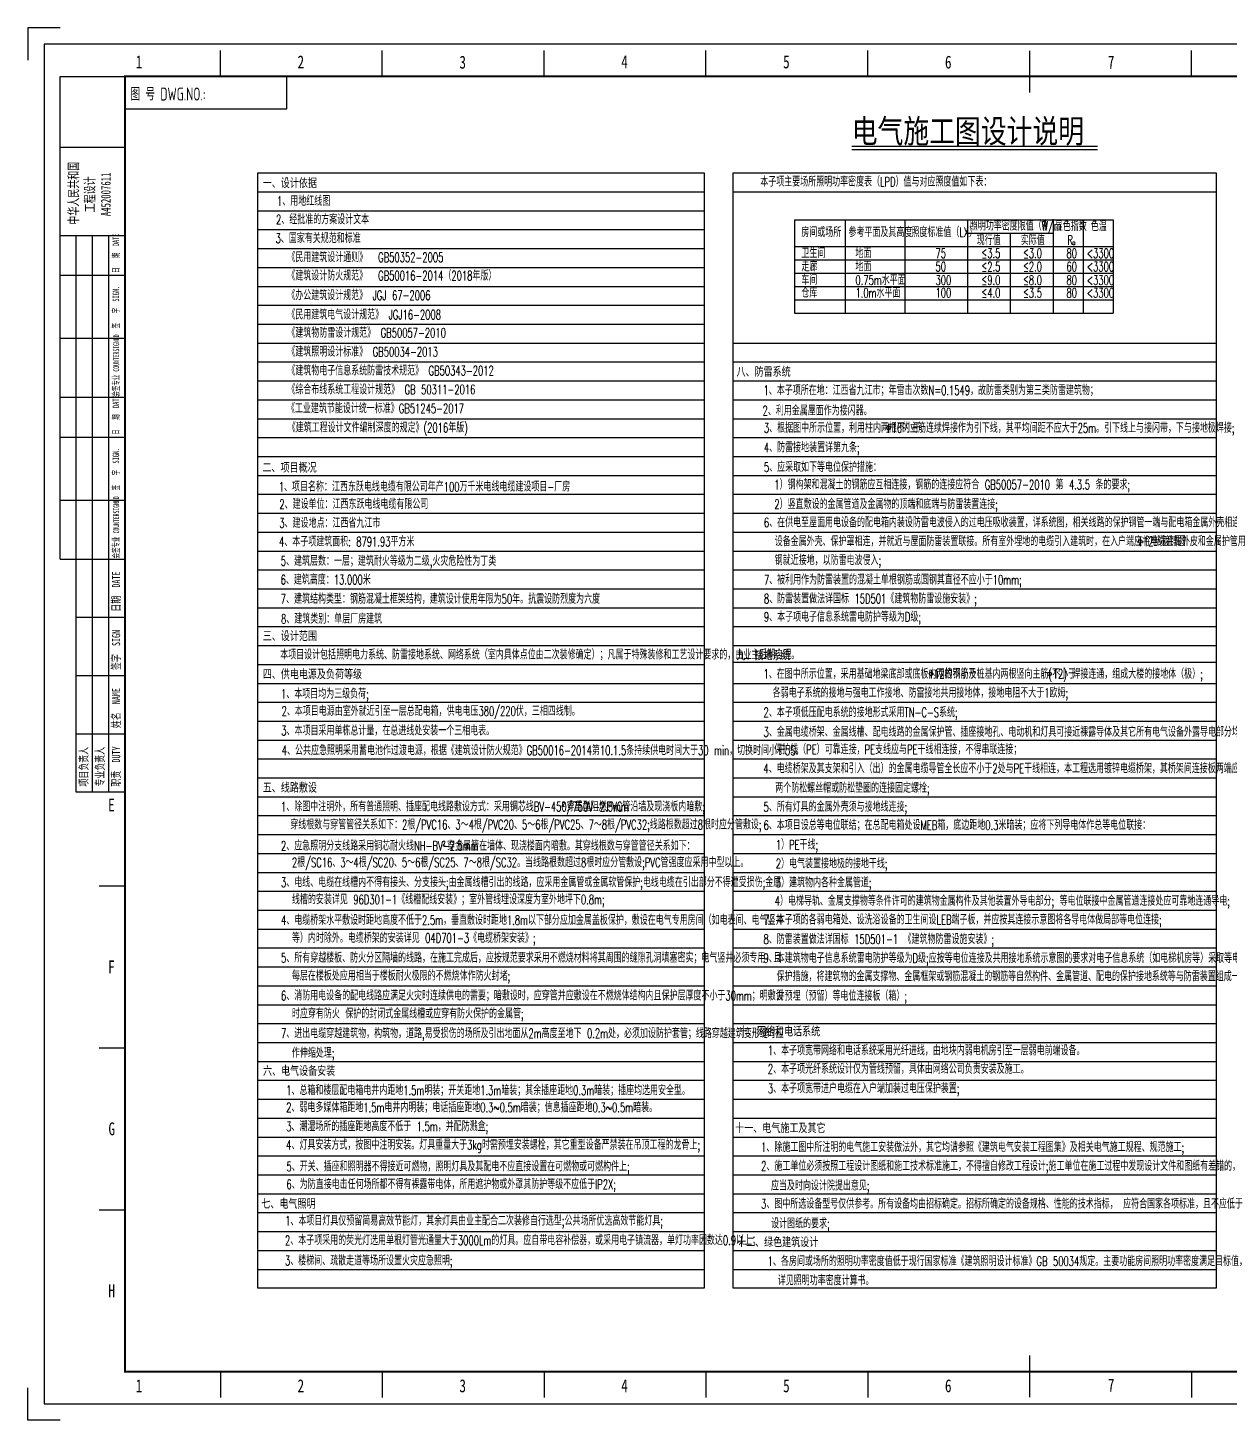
# Model space of a CAD drawing. Extents: x 7651907 to 8255021, y -2490714 to -1144618.
# Drawn here: x 7814037 to 7871296, y -1431959 to -1365673 of the extents above; entities that cross this region are included whole.
import ezdxf

# ---------------------------------------------------------------- set-up
doc = ezdxf.new("R2010")
doc.units = 0
doc.header["$LTSCALE"] = 1000
doc.layers.get('0').update_dxf_attribs({"linetype": 'CONTINUOUS'})
for name, color, linetype in [('DIM_SYMB', 3, 'CONTINUOUS'), ('PUB_TEXT', 7, 'CONTINUOUS'), ('屋顶', 251, 'CONTINUOUS'), ('电气文字', 7, 'CONTINUOUS'), ('页面分格线', 251, 'CONTINUOUS')]:
    doc.layers.add(name, color=color, linetype=linetype)
doc.styles.add('-黑体', font='simhei.ttf', dxfattribs={"width": 0.8})
doc.styles.get("Standard").update_dxf_attribs({"font": 'txt.shx', "width": 0.7, "bigfont": 'TSSDCHN.shx'})
doc.styles.add('图框字体', font='simhei.ttf')
doc.styles.add('宋体', font='', dxfattribs={"width": 0.8})
doc.styles.add('电气', font='gbenor.shx', dxfattribs={"bigfont": 'gbcbig.shx'})
doc.styles.get('宋体').set_extended_font_data('SimSun')

# ---------------------------------------------------------------- blocks, each defined once
blk = doc.blocks.new('会签栏')
at = {"color": 0}
for p, q in [((-20.02, -149.07), (-20.02, 0)), ((-20.02, 0), (0, 0)), ((0, -221.07), (0, 0)), ((-20.02, -21.88), (0, -21.88)), ((-20.02, -49.09), (0, -49.09)), ((-15.02, -221.07), (-15.02, -49.09)), ((-10.01, -221.07), (-10.01, -49.09)), ((-5.01, -221.07), (-5.01, -49.09)), ((-20.02, -61.41), (0, -61.41)), ((-20.02, -80.86), (0, -80.86)), ((-20.02, -99.08), (0, -99.08)), ((-20.02, -111.4), (0, -111.4)), ((-20.02, -130.84), (0, -130.84)), ((-20.02, -149.07), (0, -149.07)), ((-15.02, -167.04), (0, -167.04)), ((-15.02, -185.07), (0, -185.07)), ((-15.02, -203.04), (0, -203.04)), ((0, -221.07), (-15.02, -221.07))]:
    blk.add_line(p, q, dxfattribs=at)
at = {"attachment_point": 1, "rotation": 90, "style": '图框字体'}
for s, insert, char_height, width in [('{\\fFangSong|b0|i0|c134|p49;\\W2.8371; \\W0.66;中华人民共和国\\P{\\W3.37845; }  工程设计\\P{\\W1.47314; }    A452007611}', (-17.41, -51.56), 3, 31.7979), ('{\\fFangSong|b0|i0|c134|p49;\\W0.6;日   期  DATE}', (-3.8, -60.69), 2, 13.4573), ('{\\fFangSong|b0|i0|c134|p49;\\W0.6;签   字  SIGN.}', (-3.8, -77.83), 2, 13.4573), ('{\\fFangSong|b0|i0|c134|p49;\\W0.6;会签专业 \\H0.9x;COUNTERSIGNED}', (-3.8, -98.86), 2, 18.2246), ('{\\fFangSong|b0|i0|c134|p49;\\W0.6;日   期  DATE}', (-3.8, -110.68), 2, 13.4573), ('{\\fFangSong|b0|i0|c134|p49;\\W0.6;签   字  SIGN.}', (-3.8, -127.82), 2, 13.4573), ('{\\fFangSong|b0|i0|c134|p49;\\W0.6;会签专业 \\H0.9x;COUNTERSIGNED}', (-3.8, -148.85), 2, 18.2246), ('{\\fFangSong|b0|i0|c134|p49;\\W0.7;日期  DATE}', (-3.98, -165.29), 2.5, 16.8773), ('{\\fFangSong|b0|i0|c134|p49;\\W0.7;签字  SIGN}', (-3.98, -183.32), 2.5, 16.8773), ('{\\fFangSong|b0|i0|c134|p49;\\W0.7;姓名  NAME}', (-3.98, -201.29), 2.5, 16.8773), ('{\\fFangSong|b0|i0|c134|p49;\\W0.7;项目负责人}', (-13.99, -219.32), 2.5, 16.8773), ('{\\fFangSong|b0|i0|c134|p49;\\W0.7;专业负责人}', (-8.98, -219.32), 2.5, 16.8773), ('{\\fFangSong|b0|i0|c134|p49;\\W0.7;职责  DUTY}', (-3.98, -219.32), 2.5, 16.8773)]:
    blk.add_mtext(s, dxfattribs=dict(at, insert=insert, char_height=char_height, width=width))
blk = doc.blocks.new('图号栏')
at = {"color": 0}
blk.add_lwpolyline([(0, -10), (50, -10), (50, 0), (0, 0)], close=True, dxfattribs=at)
at = {"layer": '电气文字', "style": '电气', "width": 0.75}
blk.add_text('图 号 DWG.NO.: ', height=4, dxfattribs=at).set_placement((1.69, -7.45))
blk = doc.blocks.new('A2-H')
at = {"color": 0}
for p, q in [((54.5, 410), (54.5, 418)), ((104.5, 410), (104.5, 418)), ((154.5, 410), (154.5, 418)), ((204.5, 410), (204.5, 418)), ((254.5, 410), (254.5, 418)), ((354.5, 410), (354.5, 418)), ((17, 160), (25, 160)), ((17, 110), (25, 110)), ((17, 60), (25, 60)), ((54.5, 10), (54.5, 2)), ((104.5, 10), (104.5, 2)), ((154.5, 10), (154.5, 2)), ((204.5, 10), (204.5, 2)), ((254.5, 10), (254.5, 2)), ((354.5, 10), (354.5, 2))]:
    blk.add_line(p, q, dxfattribs=at)
for points in [[(5, 425), (-5, 425), (-5, 415)], [(5, -5), (-5, -5), (-5, 5)]]:
    blk.add_lwpolyline(points, dxfattribs=at)
blk.add_lwpolyline([(0, 0), (594, 0), (594, 420), (0, 420)], close=True, dxfattribs=at)
at = {"color": 0, "const_width": 0.4}
for points in [[(304.5, 405), (304.5, 418)], [(304.5, 15), (304.5, 2)]]:
    blk.add_lwpolyline(points, dxfattribs=at)
at = {"color": 0, "const_width": 0.6}
blk.add_lwpolyline([(25, 10), (584, 10), (584, 410), (25, 410)], close=True, dxfattribs=at)
at = {"color": 0}
for name in ['会签栏', '图号栏']:
    blk.add_blockref(name, (25, 410), dxfattribs=at)
at = {"style": '图框字体', "width": 0.75}
for s, p in [('1', (28.32, 412.51)), ('2', (78.32, 412.47)), ('3', (128.32, 412.4)), ('4', (178.32, 412.51)), ('5', (228.32, 412.49)), ('6', (278.32, 412.42)), ('7', (328.64, 412.42)), ('E', (19.79, 182.98)), ('F', (19.81, 132.98)), ('G', (19.91, 82.98)), ('H', (19.88, 32.98)), ('1', (28.32, 3.62)), ('2', (78.32, 3.62)), ('3', (128.32, 3.62)), ('4', (178.32, 3.62)), ('5', (228.32, 3.62)), ('6', (278.32, 3.62)), ('7', (328.64, 3.78))]:
    blk.add_text(s, height=4, dxfattribs=at).set_placement(p)

msp = doc.modelspace()

# ---------------------------------------------------------------- linework, layer by layer
at = {"layer": 'DIM_SYMB', "const_width": 70}
msp.add_lwpolyline([(7853273.9, -1371317), (7864981.5, -1371317)], dxfattribs=at)
at = {"layer": 'DIM_SYMB'}
msp.add_lwpolyline([(7853273.9, -1371457), (7864981.5, -1371457)], dxfattribs=at)
at = {"layer": 'PUB_TEXT'}
for p, q in [((7855019.7, -1384518.4), (7855019.7, -1384945.9)), ((7867009.5, -1389918.4), (7867009.5, -1390345.9)), ((7857050, -1396229.9), (7857050, -1396657.4)), ((7862697.5, -1396229.9), (7862697.5, -1396657.4))]:
    msp.add_line(p, q, dxfattribs=at)
for centre in [(7855019.7, -1384720.9), (7867009.5, -1390120.9), (7857050, -1396432.4), (7862697.5, -1396432.4)]:
    msp.add_circle(centre, 87.8, dxfattribs=at)
at = {"layer": '屋顶', "color": 1}
for p, q in [((7850540.8, -1374818.1), (7850540.8, -1379252.4)), ((7850540.8, -1374818.1), (7865724.6, -1374818.1)), ((7852955.5, -1374818.1), (7852955.5, -1379252.4)), ((7855803.3, -1374818.1), (7855803.3, -1379252.4)), ((7858784.2, -1374818.1), (7858784.2, -1379252.4)), ((7862866.5, -1374818.1), (7862866.5, -1379252.4)), ((7864297.4, -1374818.1), (7864297.4, -1379252.4)), ((7865724.6, -1374818.1), (7865724.6, -1379252.4)), ((7850540.8, -1376085.1), (7865724.6, -1376085.1)), ((7858784.2, -1375451.6), (7862866.5, -1375451.6)), ((7860825.3, -1375451.6), (7860825.3, -1379252.4)), ((7850540.8, -1376718.5), (7865724.6, -1376718.5)), ((7850540.8, -1377352), (7865724.6, -1377352)), ((7850540.8, -1377985.4), (7865724.6, -1377985.4)), ((7850540.8, -1378618.9), (7865724.6, -1378618.9)), ((7850540.8, -1379252.4), (7865724.6, -1379252.4))]:
    msp.add_line(p, q, dxfattribs=at)
at = {"layer": '页面分格线', "color": 0}
msp.add_line((7847627.7, -1372579.8), (7870627.7, -1372579.8), dxfattribs=at)
at = {"layer": '页面分格线'}
for p, q in [((7824994, -1373479.8), (7846238.9, -1373479.8)), ((7847627.7, -1373479.8), (7870627.7, -1373479.8)), ((7824994, -1374379.8), (7846238.9, -1374379.8)), ((7824994, -1375279.8), (7846238.9, -1375279.8)), ((7824994, -1376179.8), (7846238.9, -1376179.8)), ((7824994, -1377079.8), (7846238.9, -1377079.8)), ((7824994, -1377979.8), (7846238.9, -1377979.8)), ((7824994, -1378879.8), (7846238.9, -1378879.8)), ((7824994, -1379779.8), (7846238.9, -1379779.8)), ((7824994, -1380679.8), (7846238.9, -1380679.8)), ((7847627.7, -1380679.8), (7870627.7, -1380679.8)), ((7824994, -1381579.8), (7846238.9, -1381579.8)), ((7847627.7, -1381579.8), (7870627.7, -1381579.8)), ((7824994, -1382479.8), (7846238.9, -1382479.8)), ((7847627.7, -1382479.8), (7870627.7, -1382479.8)), ((7824994, -1383379.8), (7846238.9, -1383379.8)), ((7847627.7, -1383379.8), (7870627.7, -1383379.8)), ((7824994, -1384279.8), (7846238.9, -1384279.8)), ((7847627.7, -1384279.8), (7870627.7, -1384279.8)), ((7824994, -1385179.8), (7846238.9, -1385179.8)), ((7847627.7, -1385179.8), (7870627.7, -1385179.8)), ((7824994, -1386079.8), (7846238.9, -1386079.8)), ((7847627.7, -1386079.8), (7870627.7, -1386079.8)), ((7824994, -1386979.8), (7846238.9, -1386979.8)), ((7847627.7, -1386979.8), (7870627.7, -1386979.8)), ((7824994, -1387879.8), (7846238.9, -1387879.8)), ((7847627.7, -1387879.8), (7870627.7, -1387879.8)), ((7824994, -1388779.8), (7846238.9, -1388779.8)), ((7847627.7, -1388779.8), (7870627.7, -1388779.8)), ((7824994, -1389679.8), (7846238.9, -1389679.8)), ((7847627.7, -1389679.8), (7870627.7, -1389679.8)), ((7824994, -1390579.8), (7846238.9, -1390579.8)), ((7847627.7, -1390579.8), (7870627.7, -1390579.8)), ((7824994, -1391479.8), (7846238.9, -1391479.8)), ((7847627.7, -1391479.8), (7870627.7, -1391479.8)), ((7824994, -1392379.8), (7846238.9, -1392379.8)), ((7847627.7, -1392379.8), (7870627.7, -1392379.8)), ((7824994, -1393279.8), (7846238.9, -1393279.8)), ((7847627.7, -1393279.8), (7870627.7, -1393279.8)), ((7824994, -1394179.8), (7846238.9, -1394179.8)), ((7847627.7, -1394179.8), (7870627.7, -1394179.8)), ((7824994, -1395079.8), (7846238.9, -1395079.8)), ((7847627.7, -1395079.8), (7870627.7, -1395079.8)), ((7824994, -1395979.8), (7846238.9, -1395979.8)), ((7847627.7, -1395879.8), (7870627.7, -1395879.8)), ((7824994, -1396879.8), (7846238.9, -1396879.8)), ((7847627.7, -1396879.8), (7870627.7, -1396879.8)), ((7824994, -1397779.8), (7846238.9, -1397779.8)), ((7847627.7, -1397779.8), (7870627.7, -1397779.8)), ((7824994, -1398679.8), (7846238.9, -1398679.8)), ((7847627.7, -1398679.8), (7870627.7, -1398679.8)), ((7824994, -1399579.8), (7846238.9, -1399579.8)), ((7847627.7, -1399579.8), (7870627.7, -1399579.8)), ((7847627.7, -1399579.8), (7870627.7, -1399579.8)), ((7824994, -1400479.8), (7846238.9, -1400479.8)), ((7847627.7, -1400479.8), (7870627.7, -1400479.8)), ((7824994, -1401379.8), (7846238.9, -1401379.8)), ((7847627.7, -1401379.8), (7870627.7, -1401379.8)), ((7824994, -1402279.8), (7846238.9, -1402279.8)), ((7847627.7, -1402279.8), (7870627.7, -1402279.8)), ((7824994, -1403179.8), (7846238.9, -1403179.8)), ((7847627.7, -1403179.8), (7870627.7, -1403179.8)), ((7824994, -1404079.8), (7846238.9, -1404079.8)), ((7847627.7, -1404079.8), (7870627.7, -1404079.8)), ((7824994, -1404979.8), (7846238.9, -1404979.8)), ((7847627.7, -1404979.8), (7870627.7, -1404979.8)), ((7824994, -1405879.8), (7846238.9, -1405879.8)), ((7847627.7, -1405879.8), (7870627.7, -1405879.8)), ((7824994, -1406779.8), (7846238.9, -1406779.8)), ((7847627.7, -1406779.8), (7870627.7, -1406779.8)), ((7824994, -1407679.8), (7846238.9, -1407679.8)), ((7847627.7, -1407679.8), (7870627.7, -1407679.8)), ((7824994, -1408579.8), (7846238.9, -1408579.8)), ((7847627.7, -1408579.8), (7870627.7, -1408579.8)), ((7824994, -1409479.8), (7846238.9, -1409479.8)), ((7847627.7, -1409479.8), (7870627.7, -1409479.8)), ((7824994, -1410379.8), (7846238.9, -1410379.8)), ((7847627.7, -1410379.8), (7870627.7, -1410379.8)), ((7824994, -1411279.8), (7846238.9, -1411279.8)), ((7847627.7, -1411279.8), (7870627.7, -1411279.8)), ((7824994, -1412179.8), (7846238.9, -1412179.8)), ((7847627.7, -1412179.8), (7870627.7, -1412179.8)), ((7824994, -1413079.8), (7846238.9, -1413079.8)), ((7847627.7, -1413079.8), (7870627.7, -1413079.8)), ((7824994, -1413979.8), (7846238.9, -1413979.8)), ((7847627.7, -1413979.8), (7870627.7, -1413979.8)), ((7824994, -1414879.8), (7846238.9, -1414879.8)), ((7847627.7, -1414879.8), (7870627.7, -1414879.8)), ((7824994, -1415779.8), (7846238.9, -1415779.8)), ((7847627.7, -1415779.8), (7870627.7, -1415779.8)), ((7824994, -1416679.8), (7846238.9, -1416679.8)), ((7847627.7, -1416679.8), (7870627.7, -1416679.8)), ((7824994, -1417579.8), (7846238.9, -1417579.8)), ((7847627.7, -1417579.8), (7870627.7, -1417579.8)), ((7824994, -1418479.8), (7846238.9, -1418479.8)), ((7847627.7, -1418479.8), (7870627.7, -1418479.8)), ((7824994, -1419379.8), (7846238.9, -1419379.8)), ((7847627.7, -1419379.8), (7870627.7, -1419379.8)), ((7824994, -1420279.8), (7846238.9, -1420279.8)), ((7847627.7, -1420279.8), (7870627.7, -1420279.8)), ((7824994, -1421179.8), (7846238.9, -1421179.8)), ((7847627.7, -1421179.8), (7870627.7, -1421179.8)), ((7824994, -1422079.8), (7846238.9, -1422079.8)), ((7847627.7, -1422079.8), (7870627.7, -1422079.8)), ((7824994, -1422979.8), (7846238.9, -1422979.8)), ((7847627.7, -1422979.8), (7870627.7, -1422979.8)), ((7847627.7, -1422979.8), (7870627.7, -1422979.8)), ((7824994, -1423879.8), (7846238.9, -1423879.8)), ((7847627.7, -1423879.8), (7870627.7, -1423879.8)), ((7824994, -1424779.8), (7846238.9, -1424779.8)), ((7847627.7, -1424779.8), (7870627.7, -1424779.8))]:
    msp.add_line(p, q, dxfattribs=at)
at = {"layer": '页面分格线', "color": 0}
for points in [[(7846238.9, -1372579.8), (7846238.9, -1425679.8), (7824994, -1425679.8)], [(7824994, -1425679.8), (7824994, -1372579.8), (7846238.9, -1372579.8)], [(7870627.7, -1372579.8), (7870627.7, -1425679.8), (7847627.7, -1425679.8), (7847627.7, -1372579.8)]]:
    msp.add_lwpolyline(points, dxfattribs=at)

# ---------------------------------------------------------------- block references
at = {"color": 0, "xscale": 154.154, "yscale": 154.154, "zscale": 154.154}
msp.add_blockref('A2-H', (7814808, -1431188.1), dxfattribs=at)

# ---------------------------------------------------------------- texts
at = {"layer": 'DIM_SYMB', "color": 7, "style": '-黑体', "width": 0.8}
msp.add_text('电气施工图设计说明', height=1126.58, dxfattribs=at).set_placement((7853273.9, -1371151.7))
at = {"layer": 'PUB_TEXT', "width": 0.65}
for s, height, p in [('本子项主要场所照明功率密度表（LPD）值与对应照度值如下表：', 450, (7848916.8, -1373225.3)), ('1、用地红线图', 450, (7825903.9, -1374143.6)), ('2、经批准的方案设计文本', 450, (7825855.8, -1375021.9)), ('3、国家有关规范和标准', 450, (7825835.8, -1375917.9)), ('《民用建筑设计通则》  GB50352-2005', 450, (7826395, -1376824.5)), ('《建筑设计防火规范》  GB50016-2014（2018年版）', 450, (7826393.9, -1377697.9)), ('《办公建筑设计规范》 JGJ 67-2006', 450, (7826393.3, -1378631.8)), ('《民用建筑电气设计规范》 JGJ16-2008', 450, (7826395, -1379552.9)), ('《建筑物防雷设计规范》 GB50057-2010', 450, (7826395, -1380419.6)), ('《建筑照明设计标准》 GB50034-2013', 450, (7826395, -1381319.6)), ('《建筑物电子信息系统防雷技术规范》 GB50343-2012', 450, (7826395, -1382219.6)), ('《综合布线系统工程设计规范》 GB 50311-2016', 450, (7826395, -1383119.6)), ('1、本子项所在地：江西省九江市；年雷击次数N=0.1549，故防雷类别为第三类防雷建筑物；', 450, (7849073.7, -1383153.8)), ('《工业建筑节能设计统一标准》GB51245-2017', 450, (7826377.8, -1384016.8)), ('2、利用金属屋面作为接闪器。', 450, (7849027.6, -1384124.4)), ('《建筑工程设计文件编制深度的规定》(2016年版)', 450, (7826415.8, -1384931.2)), ('3、根据图中所示位置，利用柱内两根不小于', 450, (7849091, -1384945.9)), ('16的主筋连续焊接作为引下线，其平均间距不应大于25m。引下线上与接闪带，下与接地极焊接;', 450, (7855166, -1384945.9)), ('4、防雷接地装置详第九条;', 450, (7849091, -1385875.1)), ('5、应采取如下等电位保护措施：', 450, (7849091, -1386809.7)), ('1、项目名称：江西东跃电线电缆有限公司年产100万千米电线电缆建设项目-厂房', 450, (7825987.8, -1387745.1)), ('1）钢构架和混凝土的钢筋应互相连接，钢筋的连接应符合 GB50057-2010 第 4.3.5 条的要求;', 450, (7849589.8, -1387645.9)), ('2、建设单位：江西东跃电线电缆有限公司', 450, (7826016.2, -1388574.6)), ('2）竖直敷设的金属管道及金属物的顶端和底端与防雷装置连接;', 450, (7849589.8, -1388575.1)), ('3、建设地点：江西省九江市', 450, (7826013.6, -1389472.1)), ('6、在供电至屋面用电设备的配电箱内装设防雷电波侵入的过电压吸收装置，详系统图，相关线路的保护钢管一端与配电箱金属外壳相连，另一端与用电', 450, (7849091, -1389445.9)), ('4、本子项建筑面积: 8791.93平方米', 450, (7825999.7, -1390359.8)), ('设备金属外壳、保护罩相连，并就近与屋面防雷装置联接。所有室外埋地的电缆引入建筑时，在入户端应将电缆金属外皮和金属护管用', 450, (7849605.7, -1390345.9)), ('12热镀锌圆', 450, (7867155.7, -1390345.9)), ('5、建筑层数：一层；建筑耐火等级为二级,火灾危险性为丁类', 450, (7826083.5, -1391282.1)), ('钢就近接地，以防雷电波侵入;', 450, (7849605.7, -1391245.9)), ('6、建筑高度：13.000米', 450, (7826075.5, -1392171.3)), ('7、被利用作为防雷装置的混凝土单根钢筋或圆钢其直径不应小于10mm;', 450, (7849091, -1392175.1)), ('7、建筑结构类型：钢筋混凝土框架结构，建筑设计使用年限为50年。抗震设防烈度为六度', 450, (7826084.8, -1393086.5)), ('8、防雷装置做法详国标 15D501《建筑物防雷设施安装》;', 450, (7849091, -1393075.1)), ('8、建筑类别：单层厂房建筑', 450, (7826095.9, -1394033.1)), ('9、本子项电子信息系统雷电防护等级为D级;', 450, (7849091, -1393942.8)), ('1、在图中所示位置，采用基础地梁底部或底板内两根不小于', 450, (7849073.7, -1396657.4)), ('12的钢筋及桩基内两根竖向主筋(不小于', 450, (7857196.2, -1396657.4)), ('12) 焊接连通，组成大楼的接地体（极）;', 450, (7862843.7, -1396657.4)), ('各弱电子系统的接地与强电工作接地、防雷接地共用接地体，接地电阻不大于1欧姆;', 450, (7849514.1, -1397557.4)), ('2、本子项低压配电系统的接地形式采用TN-C-S系统;', 450, (7849073.7, -1398486.5)), ('3、金属电缆桥架、金属线槽、配电线路的金属保护管、插座接地孔、电动机和灯具可接近裸露导体及其它所有电气设备外露导电部分均应与接地', 450, (7849073.7, -1399421.2)), ('保护线（PE）可靠连接，PE支线应与PE干线相连接，不得串联连接；', 450, (7849579.5, -1400253.8)), ('4、电缆桥架及其支架和引入（出）的金属电缆导管全长应不小于2处与PE干线相连，本工程选用镀锌电缆桥架，其桥架间连接板两端应采用不小于', 450, (7849073.7, -1401157.4)), ('两个防松螺丝帽或防松垫圈的连接固定螺栓;', 450, (7849632.9, -1402086.5)), ('1、除图中注明外，所有普通照明、插座配电线路敷设方式：采用铜芯线BV-450/750V-2.5mm', 450, (7826094.2, -1402976.3)), ('2', 225, (7839470.4, -1402751.3)), ('穿重型阻燃PVC管沿墙及现浇板内暗敷;', 450, (7839696.6, -1402976.3)), ('5、所有灯具的金属外壳须与接地线连接;', 450, (7849073.7, -1402986.5)), ('穿线根数与穿管管径关系如下：2根/PVC16、3～4根/PVC20、5～6根/PVC25、7～8根/PVC32;线路根数超过8根时应分管敷设;', 450, (7826534.1, -1403831.2)), ('6、本项目设总等电位联结；在总配电箱处设MEB箱，底边距地0.3米暗装；应将下列导电体作总等电位联接：', 450, (7849073.7, -1403853.8)), ('1）PE干线;', 450, (7849658.7, -1404790.1)), ('2）电气装置接地极的接地干线;', 450, (7849658.7, -1405686.5)), ('3、电线、电缆在线槽内不得有接头、分支接头;由金属线槽引出的线路，应采用金属管或金属软管保护;电线电缆在引出部分不得遭受损伤;金属', 450, (7826094.2, -1406576.3)), ('3）建筑物内各种金属管道;', 450, (7849658.7, -1406590.1)), ('线槽的安装详见 96D301-1《线槽配线安装》；室外管线埋设深度为室外地坪下0.8m;', 450, (7826614.7, -1407398.5)), ('4）电梯导轨、金属支撑物等条件许可的建筑物金属构件及其他装置外导电部分; 等电位联接中金属管道连接处应可靠地连通导电;', 450, (7849607.8, -1407463.1)), ('4、电缆桥架水平敷设时距地高度不低于2.5m，垂直敷设时距地1.8m以下部分应加金属盖板保护，敷设在电气专用房间（如电表间、电气竖井', 450, (7826094.2, -1408376.3)), ('7、本子项的各弱电箱处、设洗浴设备的卫生间设LEB端子板，并应按其连接示意图将各导电体做局部等电位连接;', 450, (7849073.7, -1408357.4)), ('等）内时除外。电缆桥架的安装详见 04D701-3《电缆桥架安装》;', 450, (7826614.7, -1409231.2)), ('8、防雷装置做法详国标 15D501-1 《建筑物防雷设施安装》;', 450, (7849073.7, -1409286.5)), ('5、所有穿越楼板、防火分区隔墙的线路，在施工完成后，应按规范要求采用不燃烧材料将其周围的缝隙孔洞填塞密实；电气竖井必须专用，且', 450, (7826094.2, -1410172.8)), ('9、本建筑物电子信息系统雷电防护等级为D级;应按等电位连接及共用接地系统示意图的要求对电子信息系统（如电梯机房等）采取等电位连接与接地', 450, (7849073.7, -1410186.5)), ('每层在楼板处应用相当于楼板耐火极限的不燃烧体作防火封堵;', 450, (7826614.7, -1411031.2)), ('保护措施，将建筑物的金属支撑物、金属框架或钢筋混凝土的钢筋等自然构件、金属管道、配电的保护接地系统等与防雷装置组成一个共用接地系统，', 450, (7849696.2, -1411057.4)), ('6、消防用电设备的配电线路应满足火灾时连续供电的需要；暗敷设时，应穿管并应敷设在不燃烧体结构内且保护层厚度不小于30mm；明敷设', 450, (7826094.2, -1411972.8)), ('并预埋（预留）等电位连接板（箱）;', 450, (7849696.2, -1411986.5)), ('时应穿有防火 保护的封闭式金属线槽或应穿有防火保护的金属管;', 450, (7826614.7, -1412831.2)), ('7、进出电缆穿越建筑物，构筑物，道路,易受损伤的场所及引出地面从2m高度至地下 0.2m处，必须加设防护套管；线路穿越建筑变形缝时应', 450, (7826094.2, -1413769.2)), ('作伸缩处理;', 450, (7826611.7, -1414705.5)), ('1、本子项宽带网络和电话系统采用光纤进线，由地块内弱电机房引至一层弱电前端设备。', 450, (7849278.7, -1414586.6)), ('2、本子项光纤系统设计仅为管线预留，具体由网络公司负责安装及施工。', 450, (7849278.7, -1415464.6)), ('1、总箱和楼层配电箱电井内距地1.5m明装；开关距地1.3m暗装；其余插座距地0.3m暗装；插座均选用安全型。', 450, (7826341.4, -1416480.6)), ('3、本子项宽带进户电缆在入户端加装过电压保护装置;', 450, (7849278.7, -1416390.2)), ('2、弱电多媒体箱距地1.5m电井内明装；电话插座距地0.3~0.5m暗装；信息插座距地0.3~0.5m暗装。', 450, (7826341.4, -1417296.4)), ('3、潮湿场所的插座距地高度不低于 1.5m，并配防溅盒;', 450, (7826341.4, -1418199.9)), ('4、灯具安装方式，按图中注明安装。灯具重量大于3kg时需预埋安装螺栓，其它重型设备严禁装在吊顶工程的龙骨上;', 450, (7826341.4, -1419078.3)), ('1、除施工图中所注明的电气施工安装做法外，其它均请参照《建筑电气安装工程图集》及相关电气施工规程、规范施工;', 450, (7848957.5, -1419190.2)), ('5、开关、插座和照明器不得接近可燃物，照明灯具及其配电不应直接设置在可燃物或可燃构件上;', 450, (7826353.1, -1420107.8)), ('2、施工单位必须按照工程设计图纸和施工技术标准施工，不得擅自修改工程设计;施工单位在施工过程中发现设计文件和图纸有差错的，', 450, (7848957.5, -1420086.6)), ('6、为防直接电击任何场所都不得有裸露带电体，所用遮护物或外罩其防护等级不应低于IP2X;', 450, (7826353.1, -1420954.2)), ('应当及时向设计院提出意见;', 450, (7849429.6, -1421019.3)), ('3、图中所选设备型号仅供参考。所有设备均由招标确定。招标所确定的设备规格、性能的技术指标， 应符合国家各项标准，且不应低于', 450, (7848957.5, -1421886.6)), ('1、本项目灯具仅预留简易高效节能灯，其余灯具由业主配合二次装修自行选型;公共场所优选高效节能灯具;', 450, (7826289.6, -1422691.4)), ('设计图纸的要求;', 450, (7849435.5, -1422822.9)), ('2、本子项采用的荧光灯选用单根灯管光通量大于3000Lm的灯具。应自带电容补偿器，或采用电子镇流器，单灯功率因数达0.9以上；', 450, (7826283.1, -1423621.2)), ('3、楼梯间、疏散走道等场所设置火灾应急照明;', 450, (7826283.1, -1424590.7)), ('1、各房间或场所的照明功率密度值低于现行国家标准《建筑照明设计标准》GB 50034规定。主要功能房间照明功率密度满足目标值，', 450, (7849270.9, -1424617.5)), ('详见照明功率密度计算书。', 450, (7849751.3, -1425534.8))]:
    msp.add_text(s, height=height, dxfattribs=at).set_placement(p)
at = {"layer": 'PUB_TEXT', "linetype": 'Continuous', "style": '宋体', "width": 0.75}
for s, height, p in [('一、设计依据', 409.41, (7825225.6, -1373256.4)), ('八、防雷系统', 409.41, (7847786.7, -1382240.3)), ('二、项目概况', 409.41, (7825212.6, -1386803.6)), ('三、设计范围', 409.41, (7825225.6, -1394822.5)), ('九、接地系统', 409.41, (7847786.7, -1395740.3)), ('四、供电电源及负荷等级', 409.409, (7825225.6, -1396637.3)), ('五、线路敷设', 409.41, (7825225.6, -1402037.3)), ('十、网络和电话系统', 409.41, (7847900.1, -1413645.7)), ('六、电气设备安装', 409.41, (7825235.9, -1415522.7)), ('十一、电气施工及其它', 409.41, (7847725, -1418245.7)), ('七、电气照明', 409.41, (7825157.3, -1421849.6)), ('十二、绿色建筑设计', 409.41, (7847808.7, -1423676.6))]:
    msp.add_text(s, height=height, dxfattribs=at).set_placement(p)
at = {"layer": 'PUB_TEXT', "color": 1, "width": 0.65}
for s, height, p in [('房间或场所', 450, (7850874.5, -1375632.1)), ('参考平面及其高度', 450, (7853117.2, -1375632.1)), ('照度标准值（LX）', 450, (7856117, -1375628.6)), ('照明功率密度限值（W/m', 450, (7858898.5, -1375318.9)), ('2', 225, (7862363.5, -1375093.9)), ('）', 450, (7862442.2, -1375318.9)), ('显色指数', 450, (7862945.3, -1375343.5)), ('色温', 450, (7864658.7, -1375343.5)), ('现行值', 450, (7859224.5, -1376014.2)), ('实际值', 450, (7861325.4, -1376014.2)), ('R', 450, (7863544.1, -1376003.4)), ('a', 225, (7863780.4, -1376003.4)), ('卫生间', 450, (7850874.5, -1376630.1)), ('地面', 450, (7853450.3, -1376630.1)), ('75', 450, (7857263.8, -1376630.1)), ('≤3.5', 450, (7859453.4, -1376630.1)), ('≤3.0', 450, (7861429.9, -1376630.1)), ('80', 450, (7863500.4, -1376631.3)), ('<3300', 450, (7864465.7, -1376631.3)), ('走廊', 450, (7850874.5, -1377265.4)), ('车间', 450, (7850874.5, -1377907.1)), ('地面', 450, (7853450.3, -1377265.4)), ('0.75m水平面', 450, (7853450.3, -1377907.1)), ('50', 450, (7857263.8, -1377265.4)), ('≤2.5', 450, (7859453.4, -1377265.4)), ('≤2.0', 450, (7861429.9, -1377265.4)), ('60', 450, (7863500.4, -1377266.5)), ('<3300', 450, (7864465.7, -1377266.5)), ('仓库', 450, (7850874.5, -1378514.1)), ('1.0m水平面', 450, (7853450.3, -1378514.1)), ('300', 450, (7857263.8, -1377907.1)), ('100', 450, (7857263.8, -1378514.1)), ('≤9.0', 450, (7859453.4, -1377907.1)), ('≤4.0', 450, (7859453.4, -1378514.1)), ('≤8.0', 450, (7861429.9, -1377907.1)), ('≤3.5', 450, (7861429.9, -1378514.1)), ('80', 450, (7863500.4, -1377908.2)), ('80', 450, (7863500.4, -1378515.2)), ('<3300', 450, (7864465.7, -1377908.2)), ('<3300', 450, (7864465.7, -1378515.2)), ('本项目设计包括照明电力系统、防雷接地系统、网络系统（室内具体点位由二次装修确定）；凡属于特殊装修和工艺设计要求的，由业主后期自理。', 450, (7826055.5, -1395741)), ('1、本项目均为三级负荷;', 450, (7826094.2, -1397605.5)), ('2、本项目电源由室外就近引至一层总配电箱，供电电压380/220伏，三相四线制。', 450, (7826122.1, -1398426.2)), ('3、本项目采用单栋总计量，在总进线处安装一个三相电表。', 450, (7826106.8, -1399356.8)), ('4、公共应急照明采用蓄电池作过渡电源，根据《建筑设计防火规范》GB50016-2014第10.1.5条持续供电时间大于30 min，切换时间小于5S。', 450, (7826133.2, -1400296.5)), ('2、应急照明分支线路采用铜芯耐火线NH-BV-2.5mm', 450, (7826094.2, -1404840.1)), ('2', 225, (7833777.9, -1404615.1)), ('穿金属管在墙体、现浇楼面内暗敷。其穿线根数与穿管管径关系如下： ', 450, (7834004.1, -1404840.1)), ('2根/SC16、3～4根/SC20、5～6根/SC25、7～8根/SC32。当线路根数超过8根时应分管敷设;PVC管强度应采用中型以上。 ', 450, (7826614.7, -1405631.2))]:
    msp.add_text(s, height=height, dxfattribs=at).set_placement(p)

doc.saveas('drawing.dxf')
